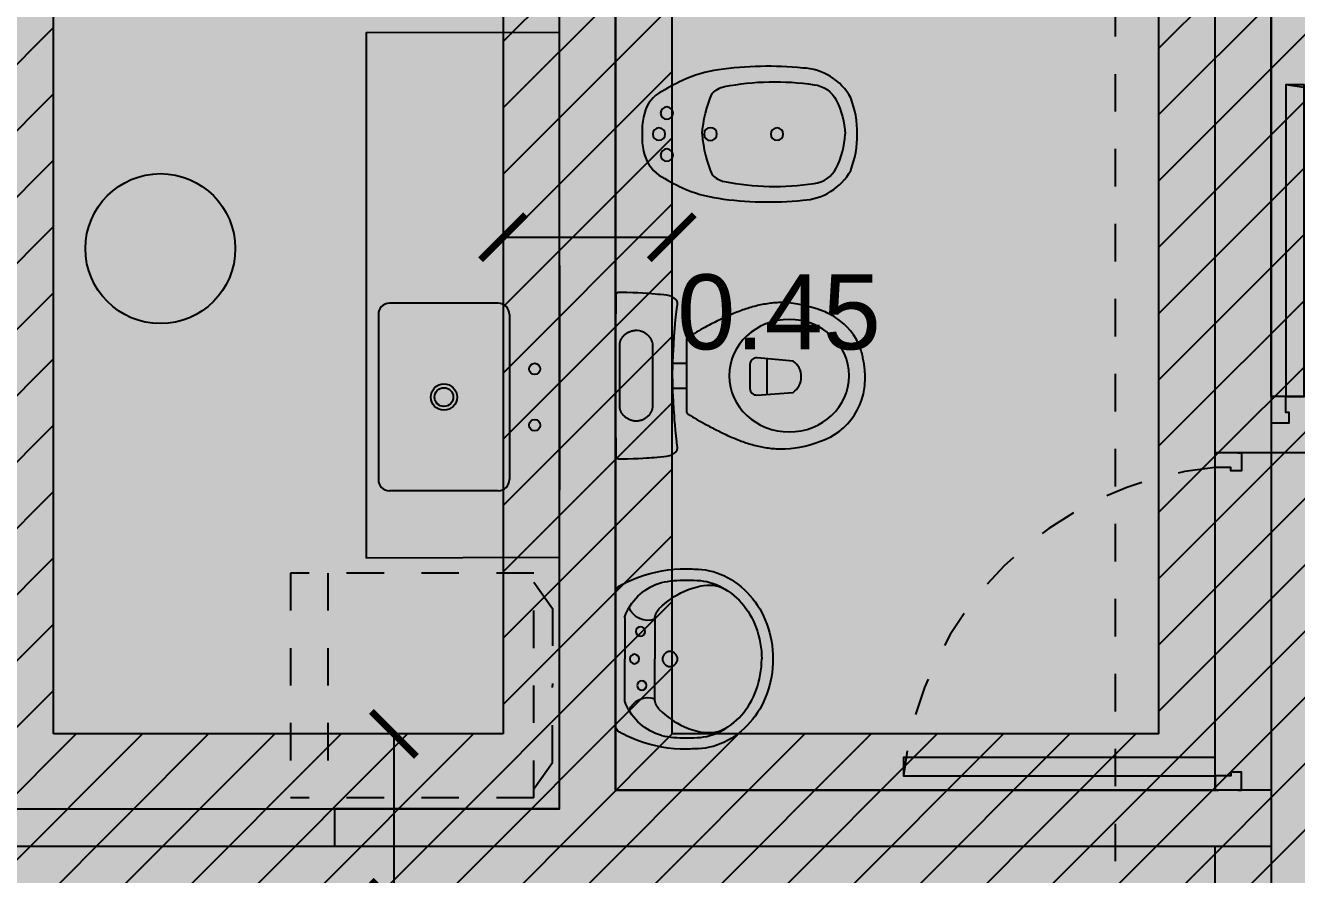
# Model space of a CAD drawing. Header units: millimetres. Extents: x 228 to 428, y 156 to 192.
# Drawn here: x 349.235 to 352.627, y 170.129 to 172.394 of the extents above; entities that cross this region are included whole.
import ezdxf

# ---------------------------------------------------------------- set-up
doc = ezdxf.new("R2010")
doc.units = ezdxf.units.MM
doc.header["$LTSCALE"] = 0.1
doc.header["$MEASUREMENT"] = 0
doc.header["$PDMODE"] = 3
doc.header["$PDSIZE"] = 0.1
for name, pattern in [('ACAD_ISO02W100', [15, 12, -3]), ('DASHED', [0.75, 0.5, -0.25]), ('DASHED5X', [9.525, 6.35, -3.175]), ('DOTX2', [0.5, 0, -0.5]), ('HIDDEN', [0.375, 0.25, -0.125])]:
    doc.linetypes.add(name, pattern=pattern)
doc.layers.get('DEFPOINTS').update_dxf_attribs({"color": 1})
for name, color, linetype in [('00-muros-a', 2, 'Continuous'), ('01', 1, 'Continuous'), ('artefactos', 1, 'Continuous'), ('CARP-HOJAS-PUERTAS', 2, 'Continuous'), ('CARP-MARCO-PUERTAS', 2, 'Continuous'), ('CARPINTERÍA', 2, 'Continuous'), ('designaciones', 1, 'Continuous'), ('EQUIP-COCINA', 1, 'ACAD_ISO02W100'), ('FUNDACIONES', 3, 'Continuous'), ('FUNDACIONES-COTAS', 3, 'Continuous'), ('LADRILLOS', 3, 'Continuous'), ('Muros', 3, 'Continuous'), ('PROYECCCIONES', 1, 'DASHED5X'), ('PROYECCIONES', 2, 'HIDDEN')]:
    doc.layers.add(name, color=color, linetype=linetype)
doc.layers.add('SOMBRA', color=1, linetype='Continuous', lineweight=0)
doc.styles.add('Arial20', font='arial.ttf', dxfattribs={"height": 0.2})
doc.dimstyles.new('COTA-1-100', dxfattribs={"dimtxt": 0.2, "dimasz": 0.12, "dimexe": 0.012, "dimexo": 0.15, "dimgap": 0.025, "dimtad": 1, "dimzin": 0, "dimdsep": 46, "dimtxsty": 'Arial20', "dimblk1": 'ARCHTICK', "dimblk2": 'ARCHTICK', "dimsah": 1, "dimcen": 0.09, "dimclrd": 256, "dimclre": 256, "dimclrt": 256, "dimazin": 0, "dimtfac": 1, "dimtofl": 0, "dimtmove": 2, "dimatfit": 3, "dimldrblk": 'ARCHTICK', "dimfxl": 1, "dimtolj": 1, "dimtzin": 0, "dimarcsym": 0})

# ---------------------------------------------------------------- blocks, each defined once
blk = doc.blocks.new('puerta .80')
at = {"layer": 'CARP-HOJAS-PUERTAS'}
blk.add_lwpolyline([(0, 0.0388), (0, 0.0875), (-0.8315, 0.0875), (-0.8315, 0.0388), (0, 0.0388)], dxfattribs=at)
at = {"layer": 'CARP-MARCO-PUERTAS'}
for points in [[(0.0609, 0.9), (0.0703, 0.9), (0.0703, 0.8612), (0.0703, 0.8612), (0.0703, 0.8519), (0.0422, 0.8519), (0.0422, 0.8612), (0, 0.8612), (0, 0.9), (0.0094, 0.9)], [(0.0609, 0), (0.0703, 0), (0.0703, 0.0388), (0.0703, 0.0388), (0.0703, 0.0481), (0.0422, 0.0481), (0.0422, 0.0388), (0, 0.0388), (0, 0), (0.0094, 0)]]:
    blk.add_lwpolyline(points, dxfattribs=at)
at = {"layer": 'PROYECCIONES', "color": 1, "linetype": 'DASHED', "ltscale": 0.3}
blk.add_arc((0.0855, -0.0567), 0.9219, 95.3188, 174.0567, dxfattribs=at)
blk = doc.blocks.new('_ARCHTICK')
at = {"color": 0, "linetype": 'ByBlock', "const_width": 0.15}
blk.add_lwpolyline([(-0.5, -0.5), (0.5, 0.5)], dxfattribs=at)
blk = doc.blocks.new('*D87')
at = {"layer": 'DEFPOINTS', "color": 0, "transparency": 16777216}
for p in [(350.5097, 170.5037), (350.2181, 170.0537), (350.5097, 170.0537)]:
    blk.add_point(p, dxfattribs=at)
at = {"layer": 'FUNDACIONES-COTAS', "lineweight": -2, "transparency": 16777216}
for p, q in [((350.3597, 170.5037), (350.2061, 170.5037)), ((350.3597, 170.0537), (350.2061, 170.0537))]:
    blk.add_line(p, q, dxfattribs=at)
at = {"layer": 'FUNDACIONES-COTAS', "color": 1, "lineweight": -2, "transparency": 16777216}
blk.add_line((350.2181, 170.5037), (350.2181, 170.0537), dxfattribs=at)
at = {"layer": 'FUNDACIONES-COTAS', "color": 1, "lineweight": -2, "transparency": 16777216, "xscale": 0.12, "yscale": 0.12, "zscale": 0.12}
for p, rotation in [((350.2181, 170.5037), 90), ((350.2181, 170.0537), 270)]:
    blk.add_blockref('_ARCHTICK', p, dxfattribs=dict(at, rotation=rotation))
at = {"layer": 'FUNDACIONES-COTAS', "color": 2, "transparency": 16777216, "insert": (350.0665, 169.782), "char_height": 0.2, "attachment_point": 5, "rotation": 90, "style": 'Arial20'}
blk.add_mtext('\\A1;0.45', dxfattribs=at)
blk = doc.blocks.new('*D88')
at = {"layer": 'DEFPOINTS', "color": 0, "transparency": 16777216}
for p in [(350.5097, 173.1537), (350.9597, 173.1537), (350.9597, 171.8287)]:
    blk.add_point(p, dxfattribs=at)
at = {"layer": 'FUNDACIONES-COTAS', "lineweight": -2, "transparency": 16777216}
for p, q in [((350.5097, 173.0037), (350.5097, 171.8167)), ((350.9597, 173.0037), (350.9597, 171.8167))]:
    blk.add_line(p, q, dxfattribs=at)
at = {"layer": 'FUNDACIONES-COTAS', "color": 1, "lineweight": -2, "transparency": 16777216}
blk.add_line((350.5097, 171.8287), (350.9597, 171.8287), dxfattribs=at)
at = {"layer": 'FUNDACIONES-COTAS', "color": 1, "lineweight": -2, "transparency": 16777216, "xscale": 0.12, "yscale": 0.12, "zscale": 0.12, "rotation": 180}
blk.add_blockref('_ARCHTICK', (350.5097, 171.8287), dxfattribs=at)
at = {"layer": 'FUNDACIONES-COTAS', "color": 1, "lineweight": -2, "transparency": 16777216, "xscale": 0.12, "yscale": 0.12, "zscale": 0.12}
blk.add_blockref('_ARCHTICK', (350.9597, 171.8287), dxfattribs=at)
at = {"layer": 'FUNDACIONES-COTAS', "color": 2, "transparency": 16777216, "insert": (351.2459, 171.6282), "char_height": 0.2, "attachment_point": 5, "style": 'Arial20'}
blk.add_mtext('\\A1;0.45', dxfattribs=at)
blk = doc.blocks.new('SAPLS508')
for p, q in [((-0.1098, -0.025), (0, -0.025)), ((0.1098, -0.025), (0, -0.025)), ((-0.1061, -0.105), (0, -0.105)), ((0.1061, -0.105), (0, -0.105))]:
    blk.add_line(p, q)
blk.add_lwpolyline([(0.1775, 0), (-0.1775, 0, 0.27095), (-0.1949, -0.0102, 0.041198), (-0.2183, -0.0611, 0.087147), (-0.2406, -0.1885, 0.014423), (-0.24, -0.21, 0.110985), (-0.2223, -0.2889, 0.102819), (-0.1697, -0.3585, 0.093047), (-0.0933, -0.4036, 0.087147), (0, -0.42, 0.087147), (0.0933, -0.4036, 0.093047), (0.1697, -0.3585, 0.102819), (0.2223, -0.2889, 0.110985), (0.24, -0.21, -0.014423), (0.2406, -0.1885, 0.087147), (0.2183, -0.0611, 0.041198), (0.1949, -0.0102, 0.27095), (0.1775, 0)], format="xyb", close=True)
for points in [[(0.1697, -0.0615, 0.002392), (0.168, -0.06, 0.087147)], [(-0.2043, -0.1227, 0.048163), (-0.2106, -0.1885, 0.015067), (-0.21, -0.2092, 0.042482)], [(-0.1343, -0.1166, 0.092164), (-0.1808, -0.1839, 0.064814), (-0.196, -0.2348, 0.10564)], [(0.1343, -0.1166, -0.092164), (0.1808, -0.1839, -0.064814), (0.196, -0.2348, -0.10564)], [(0.2043, -0.1227, -0.048163), (0.2106, -0.1885, -0.015067), (0.21, -0.2092, -0.042482)], [(-0.21, -0.2092, 0.11237), (-0.1951, -0.2761, 0.102819), (-0.15, -0.3359, 0.093047), (-0.083, -0.3754, 0.087147), (0, -0.39, 0.087147)], [(0.21, -0.2092, -0.11237), (0.1951, -0.2761, -0.102819), (0.15, -0.3359, -0.093047), (0.083, -0.3754, -0.087147), (0, -0.39, -0.087147)], [(-0.2058, -0.2457, 0.000644), (-0.2057, -0.2465, 0.042482)], [(0.2058, -0.2457, -0.000644), (0.2057, -0.2465, -0.042482)]]:
    blk.add_lwpolyline(points, format="xyb")
for centre, radius in [((-0.0737, -0.0667), 0.0125), ((0, -0.0502), 0.0125), ((0.0707, -0.0698), 0.0125), ((0, -0.1453), 0.02)]:
    blk.add_circle(centre, radius)
for centre, radius, start, end in [((-0.0597, -0.1651), 0.1507, 113.6597, 163.6496), ((-0.1101, -0.05), 0.025, 89.7116, 113.6597), ((-0.1098, -0.115), 0.09, 90, 90.4907), ((0.1098, -0.115), 0.09, 89.5093, 90), ((0.1101, -0.05), 0.025, 66.3403, 90.2884), ((0.0597, -0.1651), 0.1507, 16.3504, 66.3403), ((-0.1571, -0.0866), 0.0542, 340.1112, 68.7227), ((0.1571, -0.0866), 0.0542, 111.2773, 199.8888), ((-0.1061, -0.145), 0.04, 90, 134.8157), ((0.1061, -0.145), 0.04, 45.1843, 90), ((-0.1072, -0.2493), 0.09, 170.7122, 213.5016), ((0.1072, -0.2493), 0.09, 326.4984, 9.2878)]:
    blk.add_arc(centre, radius, start, end)
blk = doc.blocks.new('SAPLS505')
blk.add_lwpolyline([(-0.0967, -0.6275, -0.262722), (-0.1763, -0.4996, -0.061431), (-0.1713, -0.2743, -0.073837), (-0.1434, -0.1785, -0.02136), (-0.1096, -0.1157, -0.217458), (-0.0456, -0.0749, -0.067695), (0, -0.0708, -0.067639), (0.0455, -0.0749, -0.190009), (0.1095, -0.1157, -0.02136), (0.1433, -0.1785, -0.069685), (0.1712, -0.2743, -0.061431), (0.1762, -0.4996, -0.262722), (0.0966, -0.6275, -0.09682), (-0.0003, -0.6452, -0.096471), (-0.0967, -0.6275)], format="xyb", close=True)
for points in [[(-0.0005, -0.2312, 0.087783), (-0.1087, -0.2581, 0.148188), (-0.1268, -0.2903, 0.09678)], [(0.0004, -0.2312, -0.087783), (0.1086, -0.2581, -0.148188), (0.1267, -0.2903, -0.09678)], [(-0.1268, -0.2903, 0.084724), (-0.1319, -0.5297, 0.252864), (-0.0907, -0.5888, 0.103412), (-0.0005, -0.6124, 0.103412)], [(0.1267, -0.2903, -0.084724), (0.1318, -0.5297, -0.252864), (0.0906, -0.5888, -0.103412), (0.0004, -0.6124, -0.103412)]]:
    blk.add_lwpolyline(points, format="xyb")
for centre, radius in [((-0.0001, -0.1159), 0.0166), ((-0.0561, -0.1368), 0.0166), ((0.0559, -0.1368), 0.0166), ((-0.0001, -0.2533), 0.0171), ((-0.0001, -0.4309), 0.0166)]:
    blk.add_circle(centre, radius)
blk = doc.blocks.new('HELAD')
at = {"linetype": 'ACAD_ISO02W100', "ltscale": 0.025}
for p, q in [((-0.5755, -0.05), (-0.5054, 0)), ((-0.5054, 0), (-0.3, 0)), ((-0.0946, 0), (-0.3, 0)), ((-0.0245, -0.05), (-0.0946, 0)), ((-0.6, -0.05), (-0.6, -0.7)), ((0, -0.05), (-0.6, -0.05)), ((0, -0.05), (0, -0.7)), ((-0.6, -0.6), (0, -0.6)), ((-0.6, -0.7), (0, -0.7))]:
    blk.add_line(p, q, dxfattribs=at)
blk = doc.blocks.new('inodisca')
for p, q in [((3114.6389, 1702.4767), (3114.6389, 1702.5716)), ((3114.8903, 1702.5598), (3114.8561, 1702.5599))]:
    blk.add_line(p, q)
blk.add_lwpolyline([(3114.666, 1702.4747), (3114.5692, 1702.4816, -0.519802), (3114.5692, 1702.5653), (3114.6657, 1702.574, -0.440684), (3114.6847, 1702.5566), (3114.6847, 1702.4921, -0.435165)], format="xyb", close=True)
for points in [[(3114.8047, 1702.655, 0), (3114.8101, 1702.6521, 0), (3114.8156, 1702.6491, 0), (3114.8214, 1702.6458, 0), (3114.8272, 1702.6425, 0), (3114.8329, 1702.6391, 0), (3114.8387, 1702.6357, 0), (3114.8444, 1702.6322, 0), (3114.8472, 1702.6305, 0), (3114.8486, 1702.6296, 0), (3114.849, 1702.6294, 0), (3114.8493, 1702.6292, 0), (3114.8495, 1702.6291, 0), (3114.8497, 1702.629, 0), (3114.8497, 1702.6289, 0), (3114.8498, 1702.6289, 0), (3114.8498, 1702.6289, 0), (3114.8498, 1702.6289, 0), (3114.8501, 1702.6287, 0), (3114.8504, 1702.6284, 0), (3114.8509, 1702.6281, 0), (3114.8513, 1702.6278, 0), (3114.8518, 1702.6271, 0), (3114.8524, 1702.6265, 0), (3114.8528, 1702.6258, 0), (3114.8532, 1702.625, 0), (3114.8536, 1702.6242, 0), (3114.8538, 1702.6234, 0), (3114.854, 1702.6226, 0), (3114.8542, 1702.6218, 0), (3114.8542, 1702.6209, 0), (3114.8542, 1702.62, 0), (3114.8541, 1702.618, 0), (3114.8541, 1702.6161, 0), (3114.8541, 1702.6055, 0), (3114.8541, 1702.5929, 0), (3114.8542, 1702.5695, 0), (3114.8542, 1702.5461, 0), (3114.8542, 1702.5263, 0), (3114.8542, 1702.5227, 0), (3114.8542, 1702.4993, 0), (3114.8542, 1702.4759, 0), (3114.8542, 1702.4578, 0), (3114.8542, 1702.4526, 0), (3114.8542, 1702.4326, 0), (3114.8542, 1702.4319, 0), (3114.8542, 1702.4313, 0), (3114.8541, 1702.4306, 0), (3114.854, 1702.43, 0), (3114.8539, 1702.4293, 0), (3114.8537, 1702.4286, 0), (3114.8534, 1702.428, 0), (3114.8531, 1702.4273, 0), (3114.8527, 1702.4267, 0), (3114.8523, 1702.4261, 0), (3114.8518, 1702.4255, 0), (3114.8513, 1702.4249, 0), (3114.8507, 1702.4244, 0), (3114.8501, 1702.4239, 0), (3114.8499, 1702.4238, 0), (3114.8498, 1702.4238, 0), (3114.8498, 1702.4237, 0), (3114.8498, 1702.4237, 0), (3114.8498, 1702.4237, 0), (3114.8498, 1702.4237, 0), (3114.8498, 1702.4237, 0), (3114.8497, 1702.4237, 0), (3114.8497, 1702.4236, 0), (3114.8495, 1702.4235, 0), (3114.8493, 1702.4234, 0), (3114.8436, 1702.4199, 0), (3114.8378, 1702.4164, 0), (3114.832, 1702.4129, 0), (3114.8261, 1702.4095, 0), (3114.8203, 1702.4062, 0), (3114.8167, 1702.4041, 0), (3114.8115, 1702.4013, 0), (3114.8047, 1702.3976, 0), (3114.8042, 1702.3973, 0), (3114.8003, 1702.3952, 0), (3114.7963, 1702.3931, 0), (3114.7924, 1702.391, 0), (3114.7885, 1702.389, 0), (3114.7845, 1702.3869, 0), (3114.7806, 1702.3848, 0), (3114.7766, 1702.3828, 0), (3114.7726, 1702.3808, 0), (3114.7686, 1702.3788, 0), (3114.7646, 1702.3768, 0), (3114.7606, 1702.3748, 0), (3114.7566, 1702.3729, 0), (3114.7526, 1702.371, 0), (3114.7485, 1702.3691, 0), (3114.7445, 1702.3672, 0), (3114.7404, 1702.3654, 0), (3114.7364, 1702.3636, 0), (3114.7323, 1702.3618, 0), (3114.7282, 1702.3601, 0), (3114.7241, 1702.3584, 0), (3114.72, 1702.3567, 0), (3114.7159, 1702.3551, 0), (3114.7118, 1702.3535, 0), (3114.7077, 1702.352, 0), (3114.7036, 1702.3505, 0), (3114.6994, 1702.349, 0), (3114.6953, 1702.3476, 0), (3114.6911, 1702.3462, 0), (3114.6869, 1702.3449, 0), (3114.6827, 1702.3436, 0), (3114.6785, 1702.3424, 0), (3114.6743, 1702.3413, 0), (3114.6701, 1702.3402, 0), (3114.6659, 1702.3391, 0), (3114.6617, 1702.3381, 0), (3114.6574, 1702.3372, 0), (3114.6532, 1702.3363, 0), (3114.6489, 1702.3355, 0), (3114.6446, 1702.3348, 0), (3114.6404, 1702.3341, 0), (3114.6361, 1702.3335, 0), (3114.6318, 1702.333, 0), (3114.6275, 1702.3325, 0), (3114.6231, 1702.3321, 0), (3114.6188, 1702.3318, 0), (3114.6145, 1702.3316, 0), (3114.6101, 1702.3314, 0), (3114.6057, 1702.3313, 0), (3114.5943, 1702.3312, 0), (3114.5935, 1702.3312, 0), (3114.5908, 1702.3313, 0), (3114.577, 1702.332, 0), (3114.564, 1702.3335, 0), (3114.5515, 1702.3355, 0), (3114.538, 1702.3385, 0), (3114.5247, 1702.3422, 0), (3114.511, 1702.3465, 0), (3114.4964, 1702.3516, 0), (3114.4963, 1702.3516, 0), (3114.4906, 1702.3537, 0), (3114.4798, 1702.3581, 0), (3114.4686, 1702.3635, 0), (3114.4685, 1702.3636, 0), (3114.4588, 1702.3693, 0), (3114.4465, 1702.3778, 0), (3114.4349, 1702.3873, 0), (3114.4243, 1702.3978, 0), (3114.4145, 1702.4092, 0), (3114.4057, 1702.4216, 0), (3114.398, 1702.4347, 0), (3114.3914, 1702.4485, 0), (3114.386, 1702.4631, 0), (3114.3819, 1702.4782, 0), (3114.3791, 1702.4938, 0), (3114.3783, 1702.5013, 0), (3114.3779, 1702.5051, 0), (3114.3776, 1702.5089, 0), (3114.3774, 1702.5127, 0), (3114.3773, 1702.5164, 0), (3114.3772, 1702.5202, 0), (3114.3772, 1702.524, 0), (3114.3773, 1702.5278, 0), (3114.3774, 1702.5316, 0), (3114.3776, 1702.5353, 0), (3114.3779, 1702.5391, 0), (3114.3782, 1702.5429, 0), (3114.3786, 1702.5467, 0), (3114.379, 1702.5504, 0), (3114.3796, 1702.5542, 0), (3114.3801, 1702.558, 0), (3114.3807, 1702.5617, 0), (3114.3814, 1702.5654, 0), (3114.3821, 1702.5692, 0), (3114.3829, 1702.5729, 0), (3114.3837, 1702.5766, 0), (3114.3845, 1702.5804, 0), (3114.3854, 1702.5841, 0), (3114.3863, 1702.5878, 0), (3114.3873, 1702.5915, 0), (3114.3883, 1702.5954, 0), (3114.3937, 1702.6097, 0), (3114.4003, 1702.6228, 0), (3114.4081, 1702.635, 0), (3114.4162, 1702.6458, 0), (3114.4247, 1702.6554, 0), (3114.4332, 1702.6638, 0), (3114.4417, 1702.6711, 0), (3114.4501, 1702.6774, 0), (3114.455, 1702.6807, 0), (3114.4598, 1702.6838, 0), (3114.4648, 1702.6868, 0), (3114.4692, 1702.6892, 0), (3114.471, 1702.6901, 0), (3114.474, 1702.6916, 0), (3114.4789, 1702.694, 0), (3114.484, 1702.6962, 0), (3114.4895, 1702.6983, 0), (3114.4959, 1702.7007, 0), (3114.4972, 1702.7011, 0), (3114.4993, 1702.7019, 0), (3114.5015, 1702.7027, 0), (3114.5037, 1702.7034, 0), (3114.506, 1702.7042, 0), (3114.5223, 1702.7091, 0), (3114.5394, 1702.7136, 0), (3114.5569, 1702.7172, 0), (3114.5743, 1702.7198, 0), (3114.5911, 1702.7211, 0), (3114.5941, 1702.7212, 0), (3114.5952, 1702.7212, 0), (3114.5972, 1702.7212, 0), (3114.5994, 1702.7212, 0), (3114.6038, 1702.7212, 0), (3114.6082, 1702.7211, 0), (3114.6126, 1702.7209, 0), (3114.617, 1702.7206, 0), (3114.6214, 1702.7203, 0), (3114.6258, 1702.7199, 0), (3114.6301, 1702.7194, 0), (3114.6345, 1702.7188, 0), (3114.6388, 1702.7182, 0), (3114.6432, 1702.7175, 0), (3114.6475, 1702.7167, 0), (3114.6518, 1702.7159, 0), (3114.6562, 1702.715, 0), (3114.6605, 1702.7141, 0), (3114.6648, 1702.7131, 0), (3114.6691, 1702.712, 0), (3114.6734, 1702.7109, 0), (3114.6777, 1702.7097, 0), (3114.6819, 1702.7085, 0), (3114.6862, 1702.7072, 0), (3114.6904, 1702.7059, 0), (3114.6947, 1702.7045, 0), (3114.6989, 1702.7031, 0), (3114.7031, 1702.7017, 0), (3114.7074, 1702.7001, 0), (3114.7116, 1702.6986, 0), (3114.7158, 1702.697, 0), (3114.7199, 1702.6954, 0), (3114.7241, 1702.6937, 0), (3114.7283, 1702.692, 0), (3114.7324, 1702.6903, 0), (3114.7365, 1702.6885, 0), (3114.7406, 1702.6867, 0), (3114.7448, 1702.6849, 0), (3114.7488, 1702.683, 0), (3114.7529, 1702.6811, 0), (3114.757, 1702.6792, 0), (3114.7611, 1702.6773, 0), (3114.7651, 1702.6754, 0), (3114.7691, 1702.6734, 0), (3114.7731, 1702.6714, 0), (3114.7771, 1702.6694, 0), (3114.7811, 1702.6674, 0), (3114.7851, 1702.6653, 0), (3114.789, 1702.6633, 0), (3114.793, 1702.6612, 0), (3114.7969, 1702.6592, 0), (3114.8008, 1702.6571, 0), (3114.8047, 1702.655, 0)], [(3114.9234, 1702.7426, 0), (3114.9308, 1702.7433, 0), (3114.9378, 1702.744, 0), (3114.9461, 1702.7446, 0), (3114.9534, 1702.7452, 0), (3114.9606, 1702.7457, 0), (3114.9711, 1702.7463, 0), (3114.9834, 1702.7469, 0), (3114.9974, 1702.7475, 0), (3115.0132, 1702.7479, 0), (3115.0308, 1702.748, 0), (3115.0349, 1702.748, 0), (3115.0364, 1702.7479, 0), (3115.0376, 1702.7476, 0), (3115.0387, 1702.7471, 0), (3115.0396, 1702.7466, 0), (3115.04, 1702.7463, 0), (3115.0405, 1702.7459, 0), (3115.0407, 1702.7457, 0), (3115.0408, 1702.7455, 0), (3115.0412, 1702.7452, 0), (3115.042, 1702.744, 0), (3115.0423, 1702.7433, 0), (3115.0424, 1702.7426, 0), (3115.0425, 1702.7415, 0), (3115.0426, 1702.7399, 0), (3115.0426, 1702.7391, 0), (3115.0427, 1702.7383, 0), (3115.0427, 1702.7373, 0), (3115.0427, 1702.7351, 0), (3115.0428, 1702.7314, 0), (3115.0428, 1702.7261, 0), (3115.0429, 1702.6917, 0), (3115.043, 1702.6913, 0), (3115.0431, 1702.6908, 0), (3115.0431, 1702.6903, 0), (3115.0431, 1702.6651, 0), (3115.0431, 1702.5263, 0), (3115.0431, 1702.514, 0), (3115.0431, 1702.5017, 0), (3115.0431, 1702.4894, 0), (3115.0431, 1702.3623, 0), (3115.0431, 1702.3618, 0), (3115.043, 1702.3614, 0), (3115.0429, 1702.3609, 0), (3115.0428, 1702.3264, 0), (3115.0427, 1702.3202, 0), (3115.0427, 1702.3179, 0), (3115.0426, 1702.3158, 0), (3115.0426, 1702.3138, 0), (3115.0425, 1702.3123, 0), (3115.0424, 1702.3107, 0), (3115.0422, 1702.3096, 0), (3115.042, 1702.3089, 0), (3115.0418, 1702.3083, 0), (3115.0412, 1702.3075, 0), (3115.0411, 1702.3073, 0), (3115.0409, 1702.3072, 0), (3115.0407, 1702.307, 0), (3115.04, 1702.3063, 0), (3115.0393, 1702.3058, 0), (3115.0384, 1702.3054, 0), (3115.0374, 1702.305, 0), (3115.0362, 1702.3047, 0), (3115.0349, 1702.3046, 0), (3115.0285, 1702.3046, 0), (3115.0116, 1702.3048, 0), (3114.9963, 1702.3052, 0), (3114.9827, 1702.3057, 0), (3114.9708, 1702.3063, 0), (3114.9606, 1702.3069, 0), (3114.954, 1702.3074, 0), (3114.9476, 1702.3079, 0), (3114.9404, 1702.3084, 0), (3114.9323, 1702.3091, 0), (3114.9234, 1702.31, 0), (3114.9141, 1702.3109, 0), (3114.9061, 1702.3118, 0), (3114.8996, 1702.313, 0), (3114.8934, 1702.3153, 0), (3114.8877, 1702.3185, 0), (3114.8826, 1702.3227, 0), (3114.8811, 1702.3242, 0), (3114.8799, 1702.3258, 0), (3114.879, 1702.3276, 0), (3114.8784, 1702.3294, 0), (3114.8781, 1702.3313, 0), (3114.8779, 1702.3332, 0), (3114.878, 1702.3339, 0), (3114.878, 1702.3347, 0), (3114.8781, 1702.3356, 0), (3114.8781, 1702.3362, 0), (3114.8782, 1702.3365, 0), (3114.8783, 1702.3375, 0), (3114.8783, 1702.3376, 0), (3114.8785, 1702.3385, 0), (3114.88, 1702.35, 0), (3114.8818, 1702.3661, 0), (3114.8833, 1702.3811, 0), (3114.8845, 1702.3949, 0), (3114.8855, 1702.4075, 0), (3114.8863, 1702.4189, 0), (3114.8876, 1702.438, 0), (3114.8888, 1702.4578, 0), (3114.8895, 1702.4725, 0), (3114.89, 1702.4829, 0), (3114.8903, 1702.4913, 0), (3114.8905, 1702.5014, 0), (3114.8907, 1702.5128, 0), (3114.8908, 1702.5239, 0), (3114.8908, 1702.5343, 0), (3114.8905, 1702.5502, 0), (3114.8902, 1702.5644, 0), (3114.8897, 1702.5768, 0), (3114.8894, 1702.5822, 0), (3114.8888, 1702.594, 0), (3114.8879, 1702.6095, 0), (3114.8864, 1702.6318, 0), (3114.885, 1702.6518, 0), (3114.884, 1702.6634, 0), (3114.8829, 1702.676, 0), (3114.8815, 1702.6896, 0), (3114.8798, 1702.7042, 0), (3114.8782, 1702.7165, 0), (3114.8779, 1702.7194, 0), (3114.8781, 1702.7214, 0), (3114.8784, 1702.7232, 0), (3114.879, 1702.725, 0), (3114.8799, 1702.7268, 0), (3114.8811, 1702.7284, 0), (3114.8826, 1702.7299, 0), (3114.8877, 1702.7341, 0), (3114.8934, 1702.7373, 0), (3114.8996, 1702.7396, 0), (3114.9061, 1702.7408, 0), (3114.9141, 1702.7417, 0), (3114.9233, 1702.7426, 0), (3114.9234, 1702.7426, 0)], [(3114.9445, 1702.5833, 0), (3114.9445, 1702.5775, 0), (3114.9445, 1702.5718, 0), (3114.9445, 1702.566, 0), (3114.9445, 1702.5603, 0), (3114.9446, 1702.5545, 0), (3114.9446, 1702.5488, 0), (3114.9446, 1702.543, 0), (3114.9446, 1702.5373, 0), (3114.9446, 1702.5315, 0), (3114.9446, 1702.5258, 0), (3114.9446, 1702.52, 0), (3114.9446, 1702.5142, 0), (3114.9446, 1702.5085, 0), (3114.9446, 1702.5027, 0), (3114.9445, 1702.497, 0), (3114.9445, 1702.4912, 0), (3114.9445, 1702.4855, 0), (3114.9445, 1702.4797, 0), (3114.9445, 1702.474, 0), (3114.9445, 1702.4682, 0), (3114.9445, 1702.4625, 0), (3114.9445, 1702.4567, 0), (3114.9445, 1702.451, 0), (3114.9445, 1702.4452, 0), (3114.9445, 1702.4441, 0), (3114.9446, 1702.4429, 0), (3114.9447, 1702.4418, 0), (3114.9449, 1702.4406, 0), (3114.9451, 1702.4395, 0), (3114.9454, 1702.4381, 0), (3114.9458, 1702.4367, 0), (3114.9463, 1702.4354, 0), (3114.9467, 1702.434, 0), (3114.9472, 1702.4327, 0), (3114.9478, 1702.4313, 0), (3114.9484, 1702.43, 0), (3114.9491, 1702.4288, 0), (3114.9498, 1702.4275, 0), (3114.9505, 1702.4263, 0), (3114.9513, 1702.425, 0), (3114.9521, 1702.4238, 0), (3114.9529, 1702.4227, 0), (3114.9538, 1702.4215, 0), (3114.9547, 1702.4204, 0), (3114.9557, 1702.4194, 0), (3114.9566, 1702.4183, 0), (3114.9577, 1702.4173, 0), (3114.9587, 1702.4163, 0), (3114.9598, 1702.4154, 0), (3114.9609, 1702.4145, 0), (3114.9621, 1702.4136, 0), (3114.9632, 1702.4128, 0), (3114.9644, 1702.412, 0), (3114.9657, 1702.4112, 0), (3114.9669, 1702.4105, 0), (3114.9682, 1702.4098, 0), (3114.9695, 1702.4092, 0), (3114.9708, 1702.4086, 0), (3114.9721, 1702.4081, 0), (3114.9735, 1702.4076, 0), (3114.9748, 1702.4071, 0), (3114.9762, 1702.4067, 0), (3114.9776, 1702.4064, 0), (3114.979, 1702.406, 0), (3114.9804, 1702.4058, 0), (3114.9818, 1702.4055, 0), (3114.9833, 1702.4054, 0), (3114.9847, 1702.4052, 0), (3114.9861, 1702.4052, 0), (3114.9876, 1702.4051, 0), (3114.989, 1702.4051, 0), (3114.9904, 1702.4052, 0), (3114.9919, 1702.4053, 0), (3114.9933, 1702.4054, 0), (3114.9947, 1702.4056, 0), (3114.9962, 1702.4059, 0), (3114.9976, 1702.4062, 0), (3114.999, 1702.4065, 0), (3115.0003, 1702.4069, 0), (3115.0017, 1702.4073, 0), (3115.0031, 1702.4078, 0), (3115.0049, 1702.4085, 0), (3115.0066, 1702.4092, 0), (3115.0084, 1702.4101, 0), (3115.0101, 1702.4109, 0), (3115.0117, 1702.4119, 0), (3115.0133, 1702.4129, 0), (3115.0149, 1702.414, 0), (3115.0165, 1702.4152, 0), (3115.0179, 1702.4164, 0), (3115.0188, 1702.4171, 0), (3115.0197, 1702.4179, 0), (3115.0205, 1702.4187, 0), (3115.0213, 1702.4195, 0), (3115.0221, 1702.4204, 0), (3115.023, 1702.4215, 0), (3115.0239, 1702.4226, 0), (3115.0248, 1702.4237, 0), (3115.0257, 1702.4249, 0), (3115.0265, 1702.4261, 0), (3115.0272, 1702.4273, 0), (3115.0279, 1702.4285, 0), (3115.0286, 1702.4298, 0), (3115.0291, 1702.4308, 0), (3115.0295, 1702.4319, 0), (3115.0299, 1702.433, 0), (3115.0302, 1702.4341, 0), (3115.0306, 1702.4352, 0), (3115.0309, 1702.4361, 0), (3115.0311, 1702.437, 0), (3115.0313, 1702.438, 0), (3115.0314, 1702.4389, 0), (3115.0315, 1702.4399, 0), (3115.0316, 1702.4408, 0), (3115.0316, 1702.4421, 0), (3115.0316, 1702.4434, 0), (3115.0316, 1702.4447, 0), (3115.0316, 1702.446, 0), (3115.0316, 1702.4517, 0), (3115.0316, 1702.4575, 0), (3115.0316, 1702.4632, 0), (3115.0316, 1702.469, 0), (3115.0316, 1702.4747, 0), (3115.0316, 1702.4805, 0), (3115.0316, 1702.4862, 0), (3115.0316, 1702.492, 0), (3115.0316, 1702.4977, 0), (3115.0316, 1702.5035, 0), (3115.0316, 1702.5092, 0), (3115.0316, 1702.515, 0), (3115.0316, 1702.5207, 0), (3115.0316, 1702.5236, 0), (3115.0316, 1702.5265, 0), (3115.0317, 1702.5322, 0), (3115.0317, 1702.538, 0), (3115.0317, 1702.5409, 0), (3115.0318, 1702.5438, 0), (3115.0318, 1702.5495, 0), (3115.0318, 1702.5553, 0), (3115.0318, 1702.561, 0), (3115.0318, 1702.5668, 0), (3115.0318, 1702.5725, 0), (3115.0318, 1702.5783, 0), (3115.0318, 1702.584, 0), (3115.0318, 1702.5898, 0), (3115.0318, 1702.5955, 0), (3115.0318, 1702.6013, 0), (3115.0318, 1702.607, 0), (3115.0317, 1702.6085, 0), (3115.0317, 1702.6099, 0), (3115.0316, 1702.6113, 0), (3115.0315, 1702.6128, 0), (3115.0314, 1702.6137, 0), (3115.0313, 1702.6147, 0), (3115.0311, 1702.6156, 0), (3115.0308, 1702.6166, 0), (3115.0306, 1702.6175, 0), (3115.0303, 1702.6184, 0), (3115.0298, 1702.6197, 0), (3115.0293, 1702.6211, 0), (3115.0287, 1702.6224, 0), (3115.0281, 1702.6237, 0), (3115.0276, 1702.6247, 0), (3115.027, 1702.6257, 0), (3115.0264, 1702.6267, 0), (3115.0257, 1702.6276, 0), (3115.0251, 1702.6286, 0), (3115.0244, 1702.6295, 0), (3115.0237, 1702.6304, 0), (3115.023, 1702.6313, 0), (3115.0222, 1702.6321, 0), (3115.0214, 1702.633, 0), (3115.0204, 1702.634, 0), (3115.0193, 1702.635, 0), (3115.0183, 1702.6359, 0), (3115.0172, 1702.6369, 0), (3115.016, 1702.6378, 0), (3115.0149, 1702.6386, 0), (3115.0137, 1702.6394, 0), (3115.0125, 1702.6402, 0), (3115.0108, 1702.6412, 0), (3115.0092, 1702.6421, 0), (3115.0074, 1702.6429, 0), (3115.0057, 1702.6437, 0), (3115.0039, 1702.6444, 0), (3115.0021, 1702.645, 0), (3115.0003, 1702.6456, 0), (3114.9984, 1702.6461, 0), (3114.9965, 1702.6466, 0), (3114.9951, 1702.6468, 0), (3114.9937, 1702.6471, 0), (3114.9923, 1702.6472, 0), (3114.9908, 1702.6474, 0), (3114.9899, 1702.6474, 0), (3114.9889, 1702.6475, 0), (3114.988, 1702.6475, 0), (3114.987, 1702.6475, 0), (3114.9861, 1702.6475, 0), (3114.9851, 1702.6474, 0), (3114.9794, 1702.6466, 0), (3114.9783, 1702.6464, 0), (3114.9772, 1702.6461, 0), (3114.976, 1702.6458, 0), (3114.9749, 1702.6454, 0), (3114.9739, 1702.6451, 0), (3114.9728, 1702.6447, 0), (3114.9717, 1702.6443, 0), (3114.9706, 1702.6438, 0), (3114.9696, 1702.6434, 0), (3114.9685, 1702.6429, 0), (3114.9673, 1702.6422, 0), (3114.966, 1702.6415, 0), (3114.9648, 1702.6407, 0), (3114.9636, 1702.64, 0), (3114.9624, 1702.6392, 0), (3114.9612, 1702.6383, 0), (3114.9601, 1702.6374, 0), (3114.959, 1702.6365, 0), (3114.958, 1702.6355, 0), (3114.9569, 1702.6345, 0), (3114.9559, 1702.6335, 0), (3114.955, 1702.6324, 0), (3114.954, 1702.6313, 0), (3114.9531, 1702.6302, 0), (3114.9523, 1702.629, 0), (3114.9515, 1702.6278, 0), (3114.9507, 1702.6266, 0), (3114.95, 1702.6254, 0), (3114.9493, 1702.6241, 0), (3114.9486, 1702.6228, 0), (3114.948, 1702.6216, 0), (3114.9474, 1702.6202, 0), (3114.9469, 1702.6189, 0), (3114.9464, 1702.6176, 0), (3114.9461, 1702.6168, 0), (3114.9459, 1702.616, 0), (3114.9456, 1702.6152, 0), (3114.9453, 1702.6144, 0), (3114.9451, 1702.6136, 0), (3114.945, 1702.6128, 0), (3114.9449, 1702.612, 0), (3114.9447, 1702.6106, 0), (3114.9446, 1702.6092, 0), (3114.9445, 1702.6077, 0), (3114.9445, 1702.6063, 0), (3114.9445, 1702.6005, 0), (3114.9445, 1702.5948, 0), (3114.9445, 1702.589, 0), (3114.9445, 1702.5833, 0)], [(3114.8903, 1702.4928, 0), (3114.8698, 1702.4928, 0), (3114.8562, 1702.4928, 0)]]:
    blk.add_polyline3d(points)
blk.add_ellipse((3114.5798, 1702.5263), major_axis=(0.16, 0), ratio=0.9375)
blk = doc.blocks.new('a1')
at = {"layer": 'LADRILLOS', "ltscale": 0.02, "true_color": 0xed1f24}
h = blk.add_hatch(color=240, dxfattribs=at)
h.dxf.hatch_style = 1
h.paths.add_polyline_path([(-8.9064, 4130.8568), (-8.9059, 4130.7068), (-8.9059, 4130.6568), (-8.9061, 4130.5568), (-8.6961, 4130.5568), (-8.6959, 4128.5068), (-8.5459, 4128.5068), (-8.5459, 4128.5865), (-8.5459, 4128.5959), (-8.5459, 4131.6568), (-7.4959, 4131.6568), (-7.4959, 4131.9568), (-8.7459, 4131.9568), (-8.7459, 4130.8568)])
h = blk.add_hatch(color=240, dxfattribs=at)
h.dxf.hatch_style = 1
h.paths.add_polyline_path([(-8.9636, 4127.4568), (-8.9614, 4127.6068), (-10.2959, 4127.6068), (-10.2959, 4130.5568), (-10.1064, 4130.5568), (-10.1064, 4130.8568), (-10.2959, 4130.8568), (-10.2959, 4130.8568), (-10.4459, 4130.8568), (-10.4459, 4130.5568), (-10.4459, 4130.5568), (-10.4459, 4127.5568), (-11.0459, 4127.5568), (-11.0459, 4127.4568)])
h = blk.add_hatch(color=240, dxfattribs=at)
h.dxf.hatch_style = 1
h.paths.add_polyline_path([(-8.5459, 4127.4568), (-8.5459, 4127.6068), (-8.9614, 4127.6068), (-8.9614, 4127.4568)])
blk.add_line((-10.4459, 4129.0068), (-10.4459, 4128.4068))
at = {"layer": '01', "color": 1, "linetype": 'DOTX2', "ltscale": 0.2}
blk.add_line((-8.9614, 4120.2172), (-8.9614, 4133.8282), dxfattribs=at)
at = {"layer": 'artefactos', "color": 1}
for p, q in [((-10.609, 4128.9055), (-10.899, 4128.9055)), ((-10.929, 4128.8755), (-10.929, 4128.4355)), ((-10.579, 4128.8755), (-10.579, 4128.4355)), ((-10.609, 4128.4055), (-10.899, 4128.4055))]:
    blk.add_line(p, q, dxfattribs=at)
for centre, radius in [((-10.5118, 4128.7305), 0.015), ((-10.754, 4128.6555), 0.035), ((-10.754, 4128.6555), 0.025), ((-10.5118, 4128.5805), 0.015)]:
    blk.add_circle(centre, radius, dxfattribs=at)
for centre, start, end in [((-10.899, 4128.8755), 90, 180), ((-10.609, 4128.8755), 0, 90), ((-10.899, 4128.4355), 180, 270), ((-10.609, 4128.4355), 270, 0)]:
    blk.add_arc(centre, 0.03, start, end, dxfattribs=at)
at = {"layer": 'designaciones', "color": 2}
blk.add_circle((-11.5107, 4129.0514), 0.2, dxfattribs=at)
at = {"layer": 'EQUIP-COCINA', "color": 2, "linetype": 'ByBlock', "ltscale": 0.1}
blk.add_lwpolyline([(-10.4459, 4129.6281), (-10.9619, 4129.6268), (-10.9619, 4128.2268), (-10.4459, 4128.2281)], dxfattribs=at)
at = {"layer": 'Muros'}
for p, q in [((-8.5459, 4131.6568), (-8.5459, 4128.5068)), ((-10.4459, 4127.5568), (-10.4459, 4130.5568)), ((-10.2959, 4127.6068), (-10.2959, 4130.5568)), ((-8.6959, 4128.5068), (-8.6959, 4130.5568)), ((-8.5459, 4128.5068), (-8.6959, 4128.5068)), ((-8.5459, 4127.6068), (-10.2959, 4127.6068)), ((-8.5459, 4127.6068), (-8.5459, 4127.4568)), ((-10.4459, 4127.5568), (-11.0459, 4127.5568)), ((-11.0459, 4127.5568), (-11.0459, 4127.4568)), ((-8.5459, 4127.4568), (-11.0459, 4127.4568))]:
    blk.add_line(p, q, dxfattribs=at)
at = {"layer": 'artefactos', "color": 1, "xscale": -1, "rotation": 90}
for name, p in [('SAPLS505', (-10.2959, 4129.3568)), ('SAPLS508', (-10.2959, 4127.9568))]:
    blk.add_blockref(name, p, dxfattribs=at)
at = {"layer": 'artefactos', "color": 1, "xscale": -1}
blk.add_blockref('inodisca', (3104.7473, 2426.1862), dxfattribs=at)
at = {"layer": 'CARP-HOJAS-PUERTAS', "color": 2, "rotation": 270}
blk.add_blockref('puerta .80', (-8.5459, 4128.6568), dxfattribs=at)
at = {"layer": 'CARP-HOJAS-PUERTAS', "color": 2}
blk.add_blockref('puerta .80', (-8.6959, 4127.6068), dxfattribs=at)
at = {"layer": 'PROYECCCIONES', "color": 1, "ltscale": 0.02, "rotation": 270}
blk.add_blockref('HELAD', (-10.4638, 4127.5861), dxfattribs=at)

msp = doc.modelspace()

# ---------------------------------------------------------------- hatches: boundary and pattern name
at = {"layer": 'FUNDACIONES', "true_color": 0xf27172}
h = msp.add_hatch(dxfattribs=at)
h.set_pattern_fill('ANSI31', color=11)
h.set_pattern_definition([(45, (268.2336, -105.08719), (-0.08838835, 0.08838835), [])])
h.paths.add_polyline_path([(362.7097, 173.7537), (359.2597, 173.7537), (359.2597, 174.8537), (356.0097, 174.8537), (356.0097, 175.3037), (355.4097, 175.3037), (355.4097, 174.8537), (352.1597, 174.8537), (352.1597, 173.7537), (348.7097, 173.7537), (348.7097, 164.4037), (352.7097, 164.4037), (352.7097, 165.7037), (355.4097, 165.7037), (355.4097, 163.8537), (355.8597, 163.8537), (356.0097, 163.8537), (356.0097, 165.7037), (358.7097, 165.7037), (358.7097, 164.4037), (362.7097, 164.4037)])
edge = h.paths.add_edge_path(flags=16)
edge.add_line((356.0097, 174.2537), (358.6597, 174.2537))
edge.add_line((358.6597, 174.2537), (358.6597, 173.6037))
edge.add_line((358.6597, 173.6037), (358.7097, 173.6037))
edge.add_line((358.7097, 173.6037), (358.7097, 171.5537))
edge.add_line((358.7097, 171.5537), (358.0251, 171.5537))
edge.add_arc((358.9164, 171.3182), 0.9219, 165.2023, 174.6812)
edge.add_line((357.9984, 171.4037), (357.9984, 171.3615))
edge.add_line((357.9984, 171.3615), (358.0078, 171.3334))
edge.add_line((358.0078, 171.3334), (358.0078, 171.3615))
edge.add_line((358.0078, 171.3615), (357.9984, 171.3615))
edge.add_line((357.9984, 171.3615), (357.9984, 171.4037))
edge.add_arc((358.9164, 171.3182), 0.9219, 165.2023, 174.6812, ccw=False)
edge.add_line((358.0251, 171.5537), (357.5597, 171.5537))
edge.add_line((357.5597, 171.5537), (357.5597, 170.3537))
edge.add_line((357.5597, 170.3537), (356.0097, 170.3537))
edge.add_line((356.0097, 170.3537), (356.0097, 174.2537))
edge = h.paths.add_edge_path(flags=16)
edge.add_line((355.4097, 170.3537), (353.8597, 170.3537))
edge.add_line((353.8597, 170.3537), (353.8597, 171.5537))
edge.add_line((353.8597, 171.5537), (353.3943, 171.5537))
edge.add_arc((352.503, 171.3182), 0.9219, 5.3188, 14.7977, ccw=False)
edge.add_line((353.4209, 171.4037), (353.4209, 171.3615))
edge.add_line((353.4209, 171.3615), (353.4116, 171.3334))
edge.add_line((353.4116, 171.3334), (353.4116, 171.3615))
edge.add_line((353.4116, 171.3615), (353.4209, 171.3615))
edge.add_line((353.4209, 171.3615), (353.4209, 171.4037))
edge.add_arc((352.503, 171.3182), 0.9219, 5.3188, 14.7977)
edge.add_line((353.3943, 171.5537), (352.7097, 171.5537))
edge.add_line((352.7097, 171.5537), (352.7097, 173.6037))
edge.add_line((352.7097, 173.6037), (352.7597, 173.6037))
edge.add_line((352.7597, 173.6037), (352.7597, 174.2537))
edge.add_line((352.7597, 174.2537), (355.4097, 174.2537))
edge.add_line((355.4097, 174.2537), (355.4097, 170.3537))
edge = h.paths.add_edge_path(flags=16)
edge.add_line((356.0097, 169.9037), (357.5597, 169.9037))
edge.add_line((357.5597, 169.9037), (357.5597, 169.0037))
edge.add_line((357.5597, 169.0037), (358.0251, 169.0037))
edge.add_arc((358.9164, 169.2392), 0.9219, 185.3188, 194.7977, ccw=False)
edge.add_line((357.9984, 169.1537), (357.9984, 169.1959))
edge.add_line((357.9984, 169.1959), (358.0078, 169.224))
edge.add_line((358.0078, 169.224), (358.0078, 169.1959))
edge.add_line((358.0078, 169.1959), (357.9984, 169.1959))
edge.add_line((357.9984, 169.1959), (357.9984, 169.1537))
edge.add_arc((358.9164, 169.2392), 0.9219, 185.3188, 194.7977)
edge.add_line((358.0251, 169.0037), (358.7097, 169.0037))
edge.add_line((358.7097, 169.0037), (358.7097, 166.3037))
edge.add_line((358.7097, 166.3037), (356.0097, 166.3037))
edge.add_line((356.0097, 166.3037), (356.0097, 169.9037))
edge = h.paths.add_edge_path(flags=16)
edge.add_line((355.4097, 169.9037), (355.4097, 166.3037))
edge.add_line((355.4097, 166.3037), (352.7097, 166.3037))
edge.add_line((352.7097, 166.3037), (352.7097, 169.0037))
edge.add_line((352.7097, 169.0037), (353.3943, 169.0037))
edge.add_arc((352.503, 169.2392), 0.9219, 345.2023, 354.6812)
edge.add_line((353.4209, 169.1537), (353.4209, 169.1959))
edge.add_line((353.4209, 169.1959), (353.4116, 169.224))
edge.add_line((353.4116, 169.224), (353.4116, 169.1959))
edge.add_line((353.4116, 169.1959), (353.4209, 169.1959))
edge.add_line((353.4209, 169.1959), (353.4209, 169.1537))
edge.add_arc((352.503, 169.2392), 0.9219, 345.2023, 354.6812, ccw=False)
edge.add_line((353.3943, 169.0037), (353.8597, 169.0037))
edge.add_line((353.8597, 169.0037), (353.8597, 169.9037))
edge.add_line((353.8597, 169.9037), (355.4097, 169.9037))
h.paths.add_polyline_path([(358.0097, 171.1037), (358.7097, 171.1037), (358.7097, 169.4537), (358.0097, 169.4537)], flags=16)
h.paths.add_polyline_path([(353.4097, 169.4537), (352.7097, 169.4537), (352.7097, 171.1037), (353.4097, 171.1037)], flags=16)
edge = h.paths.add_edge_path(flags=16)
edge.add_line((358.9394, 171.2056), (358.9675, 171.2056))
edge.add_line((358.9675, 171.2056), (358.9675, 171.215))
edge.add_line((358.9675, 171.215), (359.0097, 171.215))
edge.add_arc((358.9242, 170.297), 0.9219, 75.2027, 84.6812, ccw=False)
edge.add_line((359.1597, 171.1884), (359.1597, 173.1537))
edge.add_line((359.1597, 173.1537), (360.4597, 173.1537))
edge.add_line((360.4597, 173.1537), (360.4597, 170.5037))
edge.add_line((360.4597, 170.5037), (359.1597, 170.5037))
edge.add_line((359.1597, 170.5037), (359.1597, 171.1884))
edge.add_arc((358.9242, 170.297), 0.9219, 75.2027, 84.6812)
edge.add_line((359.0097, 171.215), (358.9675, 171.215))
edge.add_line((358.9675, 171.215), (358.9394, 171.2056))
h.paths.add_polyline_path([(352.6078, 171.3334), (352.6078, 171.3615), (352.5984, 171.4037), (352.5984, 171.3615)], flags=16)
edge = h.paths.add_edge_path(flags=16)
edge.add_line((352.48, 171.2056), (352.4519, 171.2056))
edge.add_line((352.4519, 171.2056), (352.4519, 171.215))
edge.add_line((352.4519, 171.215), (352.4097, 171.215))
edge.add_arc((352.4952, 170.297), 0.9219, 95.3188, 104.7973)
edge.add_line((352.2597, 171.1884), (352.2597, 170.5037))
edge.add_line((352.2597, 170.5037), (350.9597, 170.5037))
edge.add_line((350.9597, 170.5037), (350.9597, 173.1537))
edge.add_line((350.9597, 173.1537), (352.2597, 173.1537))
edge.add_line((352.2597, 173.1537), (352.2597, 171.1884))
edge.add_arc((352.4952, 170.297), 0.9219, 95.3188, 104.7973, ccw=False)
edge.add_line((352.4097, 171.215), (352.4519, 171.215))
edge.add_line((352.4519, 171.215), (352.48, 171.2056))
edge = h.paths.add_edge_path(flags=16)
edge.add_line((359.1597, 170.0537), (362.1097, 170.0537))
edge.add_line((362.1097, 170.0537), (362.1097, 165.0037))
edge.add_line((362.1097, 165.0037), (359.1597, 165.0037))
edge.add_line((359.1597, 165.0037), (359.1597, 165.7898))
edge.add_arc((358.9138, 164.7854), 1.034, 76.2451, 84.6812)
edge.add_line((359.0097, 165.815), (358.9675, 165.815))
edge.add_line((358.9675, 165.815), (358.9394, 165.8056))
edge.add_line((358.9394, 165.8056), (358.9675, 165.8056))
edge.add_line((358.9675, 165.8056), (358.9675, 165.815))
edge.add_line((358.9675, 165.815), (359.0097, 165.815))
edge.add_arc((358.9138, 164.7854), 1.034, 76.2451, 84.6812, ccw=False)
edge.add_line((359.1597, 165.7898), (359.1597, 170.0537))
edge = h.paths.add_edge_path(flags=16)
edge.add_line((352.2597, 170.0537), (352.2597, 165.7898))
edge.add_arc((352.5056, 164.7854), 1.034, 95.3188, 103.7549, ccw=False)
edge.add_line((352.4097, 165.815), (352.4519, 165.815))
edge.add_line((352.4519, 165.815), (352.48, 165.8056))
edge.add_line((352.48, 165.8056), (352.4519, 165.8056))
edge.add_line((352.4519, 165.8056), (352.4519, 165.815))
edge.add_line((352.4519, 165.815), (352.4097, 165.815))
edge.add_arc((352.5056, 164.7854), 1.034, 95.3188, 103.7549)
edge.add_line((352.2597, 165.7898), (352.2597, 165.0037))
edge.add_line((352.2597, 165.0037), (349.3097, 165.0037))
edge.add_line((349.3097, 165.0037), (349.3097, 170.0537))
edge.add_line((349.3097, 170.0537), (352.2597, 170.0537))
h.paths.add_polyline_path([(357.0497, 174.4037), (357.0497, 174.4487), (357.0497, 174.4937), (357.0097, 174.4937), (357.0097, 174.6704), (357.0097, 174.7281), (357.8097, 174.7281), (357.8097, 174.6704), (357.8097, 174.4937), (357.7697, 174.4937), (357.7697, 174.4487), (357.7697, 174.4037)], flags=16)
h.paths.add_polyline_path([(354.3697, 174.4037), (353.6497, 174.4037), (353.6497, 174.4487), (353.6497, 174.4937), (353.6097, 174.4937), (353.6097, 174.6704), (353.6097, 174.7281), (354.4097, 174.7281), (354.4097, 174.6704), (354.4097, 174.4937), (354.3697, 174.4937), (354.3697, 174.4487)], flags=16)
h.paths.add_polyline_path([(357.0097, 174.5737), (357.0097, 174.6037), (357.0264, 174.6037), (357.8097, 174.6037), (357.8097, 174.5737), (357.793, 174.5737)], flags=16)
h.paths.add_polyline_path([(354.4097, 174.5737), (354.393, 174.5737), (353.6097, 174.5737), (353.6097, 174.6037), (353.6264, 174.6037), (354.4097, 174.6037)], flags=0)
h.paths.add_polyline_path([(359.2202, 173.3037), (359.2202, 173.4037), (359.2552, 173.4037), (360.3877, 173.4037), (360.4207, 173.4037), (360.4207, 173.3037), (360.3857, 173.3037), (359.2552, 173.3037)], flags=16)
h.paths.add_polyline_path([(359.2552, 173.3537), (359.2552, 173.3837), (359.3052, 173.3837), (359.8452, 173.3837), (359.8452, 173.3437), (360.3857, 173.3437), (360.3857, 173.3137), (360.3377, 173.3137), (359.7952, 173.3137), (359.7952, 173.3537)], flags=0)
h.paths.add_polyline_path([(352.1992, 173.3037), (352.1642, 173.3037), (351.0317, 173.3037), (350.9987, 173.3037), (350.9987, 173.4037), (351.0337, 173.4037), (352.1642, 173.4037), (352.1992, 173.4037)], flags=16)
h.paths.add_polyline_path([(352.1642, 173.3537), (351.6242, 173.3537), (351.6242, 173.3137), (351.0337, 173.3137), (351.0337, 173.3437), (351.5742, 173.3437), (351.5742, 173.3837), (352.1642, 173.3837)], flags=0)
h.paths.add_polyline_path([(357.0497, 166.1537), (357.7697, 166.1537), (357.7697, 166.1087), (357.7697, 166.0637), (357.8097, 166.0637), (357.8097, 165.887), (357.8097, 165.8294), (357.0097, 165.8294), (357.0097, 165.887), (357.0097, 166.0637), (357.0497, 166.0637), (357.0497, 166.1087)], flags=16)
h.paths.add_polyline_path([(354.3697, 166.1537), (354.3697, 166.1087), (354.3697, 166.0637), (354.4097, 166.0637), (354.4097, 165.887), (354.4097, 165.8294), (353.6097, 165.8294), (353.6097, 165.887), (353.6097, 166.0637), (353.6497, 166.0637), (353.6497, 166.1087), (353.6497, 166.1537)], flags=16)
h.paths.add_polyline_path([(357.0097, 165.9837), (357.0264, 165.9837), (357.8097, 165.9837), (357.8097, 165.9537), (357.793, 165.9537), (357.0097, 165.9537)], flags=0)
h.paths.add_polyline_path([(354.4097, 165.9837), (354.4097, 165.9537), (354.393, 165.9537), (353.6097, 165.9537), (353.6097, 165.9837), (353.6264, 165.9837)], flags=16)
edge = h.paths.add_edge_path(flags=16)
edge.add_line((360.9097, 173.1537), (361.4251, 173.1537))
edge.add_arc((362.3164, 173.3892), 0.9219, 185.3188, 194.7975, ccw=False)
edge.add_line((361.3984, 173.3037), (361.3597, 173.3037))
edge.add_line((361.3597, 173.3037), (361.3297, 173.3037))
edge.add_line((361.3297, 173.3037), (360.7897, 173.3037))
edge.add_line((360.7897, 173.3037), (360.7897, 173.3375))
edge.add_line((360.7897, 173.3375), (360.7897, 173.3712))
edge.add_line((360.7897, 173.3712), (360.7597, 173.3712))
edge.add_line((360.7597, 173.3712), (360.7597, 173.5037))
edge.add_line((360.7597, 173.5037), (360.7597, 173.5614))
edge.add_line((360.7597, 173.5614), (361.3597, 173.5614))
edge.add_line((361.3597, 173.5614), (361.3597, 173.5037))
edge.add_line((361.3597, 173.5037), (361.3597, 173.374))
edge.add_line((361.3597, 173.374), (361.3984, 173.374))
edge.add_line((361.3984, 173.374), (361.4078, 173.374))
edge.add_line((361.4078, 173.374), (361.4078, 173.3459))
edge.add_line((361.4078, 173.3459), (361.3984, 173.3459))
edge.add_line((361.3984, 173.3459), (361.3984, 173.3037))
edge.add_arc((362.3164, 173.3892), 0.9219, 185.3188, 194.7975)
edge.add_line((361.4251, 173.1537), (362.1097, 173.1537))
edge.add_line((362.1097, 173.1537), (362.1097, 170.5037))
edge.add_line((362.1097, 170.5037), (360.9097, 170.5037))
edge.add_line((360.9097, 170.5037), (360.9097, 173.1537))
edge = h.paths.add_edge_path(flags=16)
edge.add_line((350.5097, 170.5037), (349.3097, 170.5037))
edge.add_line((349.3097, 170.5037), (349.3097, 173.1537))
edge.add_line((349.3097, 173.1537), (349.9943, 173.1537))
edge.add_arc((349.103, 173.3892), 0.9219, 345.2026, 354.6812)
edge.add_line((350.0209, 173.3037), (350.0209, 173.3459))
edge.add_line((350.0209, 173.3459), (350.0116, 173.3459))
edge.add_line((350.0116, 173.3459), (350.0116, 173.374))
edge.add_line((350.0116, 173.374), (350.0597, 173.374))
edge.add_line((350.0597, 173.374), (350.0597, 173.5037))
edge.add_line((350.0597, 173.5037), (350.0597, 173.5614))
edge.add_line((350.0597, 173.5614), (350.6597, 173.5614))
edge.add_line((350.6597, 173.5614), (350.6597, 173.5037))
edge.add_line((350.6597, 173.5037), (350.6597, 173.3712))
edge.add_line((350.6597, 173.3712), (350.6297, 173.3712))
edge.add_line((350.6297, 173.3712), (350.6297, 173.3375))
edge.add_line((350.6297, 173.3375), (350.6297, 173.3037))
edge.add_line((350.6297, 173.3037), (350.0897, 173.3037))
edge.add_line((350.0897, 173.3037), (350.0597, 173.3037))
edge.add_line((350.0597, 173.3037), (350.0209, 173.3037))
edge.add_arc((349.103, 173.3892), 0.9219, 345.2026, 354.6812, ccw=False)
edge.add_line((349.9943, 173.1537), (350.5097, 173.1537))
edge.add_line((350.5097, 173.1537), (350.5097, 170.5037))
h.paths.add_polyline_path([(360.7597, 173.4312), (360.7597, 173.4537), (360.7722, 173.4537), (361.3597, 173.4537), (361.3597, 173.4312), (361.3472, 173.4312)], flags=0)
h.paths.add_polyline_path([(350.6597, 173.4312), (350.6471, 173.4312), (350.0597, 173.4312), (350.0597, 173.4537), (350.0722, 173.4537), (350.6597, 173.4537)], flags=0)
h.paths.add_polyline_path([(362.2597, 171.5649), (362.2597, 172.2849), (362.3047, 172.2849), (362.3497, 172.2849), (362.3497, 172.3249), (362.5264, 172.3249), (362.584, 172.3249), (362.584, 171.5249), (362.5264, 171.5249), (362.3497, 171.5249), (362.3497, 171.5649), (362.3047, 171.5649)], flags=16)
h.paths.add_polyline_path([(362.4297, 171.5249), (362.4297, 171.5417), (362.4297, 172.3249), (362.4597, 172.3249), (362.4597, 172.3082), (362.4597, 171.5249)], flags=16)
h.paths.add_polyline_path([(349.1597, 171.5649), (349.1147, 171.5649), (349.0697, 171.5649), (349.0697, 171.5249), (348.893, 171.5249), (348.8353, 171.5249), (348.8353, 172.3249), (348.893, 172.3249), (349.0697, 172.3249), (349.0697, 172.2849), (349.1147, 172.2849), (349.1597, 172.2849)], flags=16)
h.paths.add_polyline_path([(348.9897, 171.5249), (348.9597, 171.5249), (348.9597, 171.5417), (348.9597, 172.3249), (348.9897, 172.3249), (348.9897, 172.3082)], flags=0)
h.paths.add_polyline_path([(362.2597, 167.533), (362.3047, 167.533), (362.3497, 167.533), (362.3497, 167.573), (362.5264, 167.573), (362.584, 167.573), (362.584, 166.773), (362.5264, 166.773), (362.3497, 166.773), (362.3497, 166.813), (362.3047, 166.813), (362.2597, 166.813)], flags=16)
h.paths.add_polyline_path([(362.4297, 167.573), (362.4597, 167.573), (362.4597, 167.5563), (362.4597, 166.773), (362.4297, 166.773), (362.4297, 166.7897)], flags=0)
h.paths.add_polyline_path([(349.1597, 167.533), (349.1597, 166.813), (349.1147, 166.813), (349.0697, 166.813), (349.0697, 166.773), (348.893, 166.773), (348.8353, 166.773), (348.8353, 167.573), (348.893, 167.573), (349.0697, 167.573), (349.0697, 167.533), (349.1147, 167.533)], flags=16)
h.paths.add_polyline_path([(360.4997, 164.8537), (361.2197, 164.8537), (361.2197, 164.8087), (361.2197, 164.7637), (361.2597, 164.7637), (361.2597, 164.5871), (361.2597, 164.5294), (360.4597, 164.5294), (360.4597, 164.5871), (360.4597, 164.7637), (360.4997, 164.7637), (360.4997, 164.8087)], flags=16)
h.paths.add_polyline_path([(348.9897, 167.573), (348.9897, 167.5563), (348.9897, 166.773), (348.9597, 166.773), (348.9597, 166.7897), (348.9597, 167.573)], flags=16)
h.paths.add_polyline_path([(360.4597, 164.6837), (360.4764, 164.6837), (361.2597, 164.6837), (361.2597, 164.6537), (361.243, 164.6537), (360.4597, 164.6537)], flags=0)
h.paths.add_polyline_path([(350.9197, 164.8537), (350.9197, 164.8087), (350.9197, 164.7637), (350.9597, 164.7637), (350.9597, 164.5871), (350.9597, 164.5294), (350.1597, 164.5294), (350.1597, 164.5871), (350.1597, 164.7637), (350.1997, 164.7637), (350.1997, 164.8087), (350.1997, 164.8537)], flags=16)
h.paths.add_polyline_path([(350.9597, 164.6837), (350.9597, 164.6537), (350.943, 164.6537), (350.1597, 164.6537), (350.1597, 164.6837), (350.1764, 164.6837)], flags=16)
h.paths.add_polyline_path([(355.7506, 163.8537), (355.7506, 164.2098)], flags=17)
at = {"layer": 'SOMBRA', "true_color": 0xafd9aa, "transparency": 33554585}
h = msp.add_hatch(color=9, dxfattribs=at)
h.dxf.hatch_style = 1
h.paths.add_polyline_path([(363.1597, 174.7036), (359.6597, 174.7036), (359.6597, 175.3037), (351.7597, 175.3037), (351.7597, 174.7037), (348.2597, 174.7037), (348.2597, 163.8537), (355.8597, 163.8537), (363.1597, 163.8537)])

# ---------------------------------------------------------------- linework, layer by layer
at = {"layer": '00-muros-a', "transparency": 33554534}
for points in [[(353.7097, 170.2037), (353.7097, 171.4037), (352.5597, 171.4037), (352.5597, 174.4037), (355.5597, 174.4037), (355.5597, 170.2037)], [(352.4097, 170.3537), (352.4097, 173.3037), (350.8097, 173.3037), (350.8097, 170.3537)], [(353.5597, 169.3037), (353.5597, 171.2537), (352.5597, 171.2537), (352.5597, 169.3037)]]:
    msp.add_lwpolyline(points, close=True, dxfattribs=at)
for points in [[(350.6597, 173.3037), (349.1597, 173.3038), (349.1597, 170.3037), (350.6597, 170.3037), (350.6597, 173.3037)], [(352.4097, 169.3037), (352.4097, 170.2037), (349.1597, 170.2037), (349.1597, 164.8537), (352.4097, 164.8537), (352.4097, 169.3037)]]:
    msp.add_lwpolyline(points, dxfattribs=at)
at = {"layer": 'FUNDACIONES'}
for p, q in [((349.3097, 170.5037), (349.3097, 173.1537)), ((350.5097, 173.1537), (350.5097, 170.5037)), ((350.9597, 173.1537), (350.9597, 170.5037)), ((352.2597, 170.5037), (352.2597, 173.1537)), ((350.5097, 170.5037), (349.3097, 170.5037)), ((352.2597, 170.5037), (350.9597, 170.5037))]:
    msp.add_line(p, q, dxfattribs=at)

# ---------------------------------------------------------------- block references
msp.add_blockref('a1', (361.1056, -3957.2531))
at = {"layer": 'CARPINTERÍA', "transparency": 33554534, "rotation": 270}
msp.add_blockref('puerta .80', (352.5597, 171.4037), dxfattribs=at)
at = {"layer": 'CARPINTERÍA', "transparency": 33554534}
msp.add_blockref('puerta .80', (352.4097, 170.3537), dxfattribs=at)

# ---------------------------------------------------------------- dimensions: what is measured, and where the dimension line sits
at = {"layer": 'FUNDACIONES-COTAS'}
dim = msp.add_linear_dim(base=(350.9597, 171.8287), p1=(350.5097, 173.1537), p2=(350.9597, 173.1537), dimstyle='COTA-1-100', override={"dimclrd": 1, "dimclrt": 2}, dxfattribs=at)
dim.commit()
dim.dimension.update_dxf_attribs({"geometry": '*D88', "text_midpoint": (351.2459, 171.6282), "dimtype": 160})
dim = msp.add_linear_dim(base=(350.2181, 170.0537), p1=(350.5097, 170.5037), p2=(350.5097, 170.0537), angle=90, dimstyle='COTA-1-100', override={"dimclrd": 1, "dimclrt": 2}, dxfattribs=at)
dim.commit()
dim.dimension.update_dxf_attribs({"geometry": '*D87', "text_midpoint": (350.0665, 169.782), "dimtype": 160})

doc.saveas('drawing.dxf')
